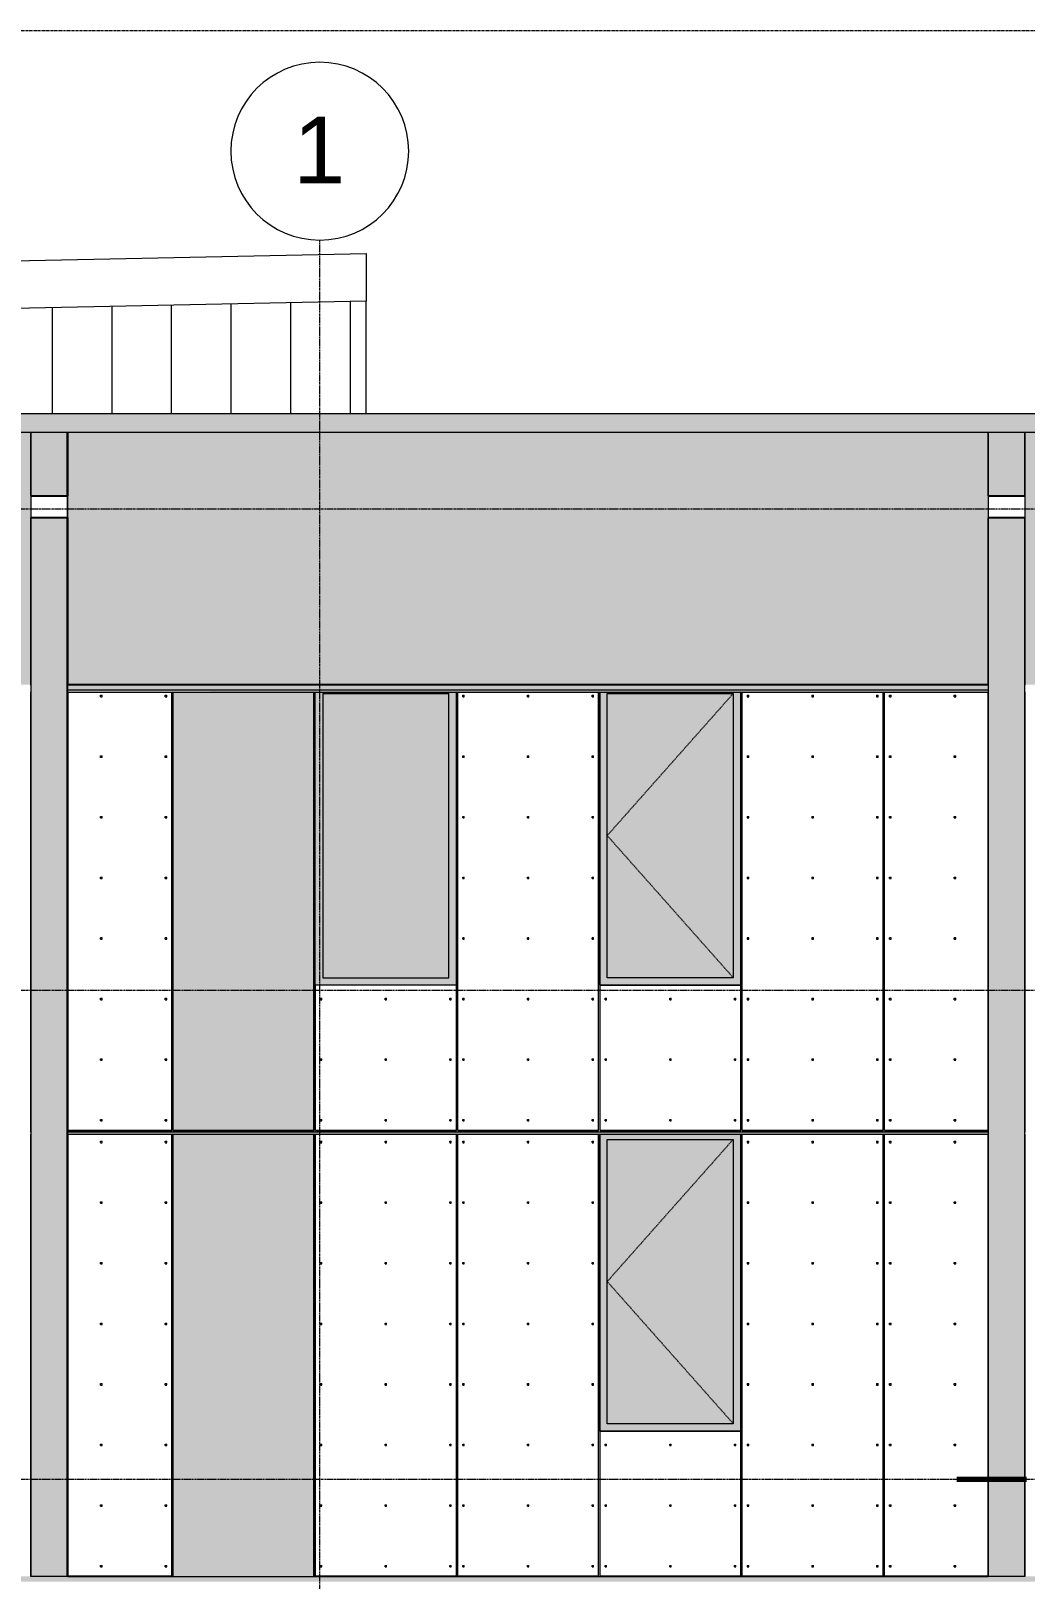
# Model space of a CAD drawing. Header units: inches. Extents: x -4178 to 1394, y -264 to 630.
# Drawn here: x -3559.3 to -3291, y 109.1 to 527 of the extents above; entities that cross this region are included whole.
import ezdxf

# ---------------------------------------------------------------- set-up
doc = ezdxf.new("R2010")
doc.units = ezdxf.units.IN
doc.header["$MEASUREMENT"] = 0
for name, pattern in [('Aligning Line 1_8_', [0.25, 0.125, -0.125]), ('Dash', [0.25, 0.125, -0.125]), ('Grid Line 1_2_', [0.875, 0.5, -0.125, 0.125, -0.125])]:
    doc.linetypes.add(name, pattern=pattern)
for name, color, linetype, lineweight in [('0-1', 7, 'Continuous', 5), ('A-AREA', 32, 'Continuous', 70), ('A-CLNG-1', 13, 'Continuous', 5), ('A-CLNG-2', 13, 'Continuous', 9), ('A-FLOR-LEVL-1', 51, 'Grid Line 1_2_', 9), ('A-GENM', 5, 'Continuous', 9), ('A-GLAZ-1', 151, 'Continuous', 9), ('A-GLAZ-HDLN', 1, 'Dash', 13), ('A-ROOF-1', 132, 'Continuous', 9), ('A-WALL-2', 113, 'Continuous', 9), ('A-WALL-PATT-1', 111, 'Continuous', 9), ('G-ANNO-SYMB', 111, 'Aligning Line 1_8_', 9), ('G-ANNO-SYMB-1', 147, 'Aligning Line 1_8_', 9), ('S-FNDN-2', 32, 'Continuous', 9), ('S-GRID-1', 1, 'Grid Line 1_2_', 9), ('S-GRID-IDEN', 1, 'Continuous', 9)]:
    doc.layers.add(name, color=color, linetype=linetype, lineweight=lineweight)
doc.styles.add('Arial_1', font='arial.ttf', dxfattribs={"height": 18})

# ---------------------------------------------------------------- blocks, each defined once
blk = doc.blocks.new('CTR - 1st Phase - Common Walls_rvt-1-BUILDING ELEVATION - WEST')
at = {"layer": 'A-FLOR-LEVL-1'}
for p, q in [((-4168.71, 398), (-1830.2, 398)), ((-4168.71, 268), (-1830.2, 268)), ((-4168.71, 136), (-1830.2, 136))]:
    blk.add_line(p, q, dxfattribs=at)
at = {"layer": 'G-ANNO-SYMB-1'}
for q in [(-4072, 526.95), (-4071.96, 526.95)]:
    blk.add_line((-1926.91, 526.95), q, dxfattribs=at)
blk = doc.blocks.new('CTR - 1st Phase -Stairs _ Elevators_rvt-1-BUILDING ELEVATION - WEST')
at = {"layer": 'A-FLOR-LEVL-1'}
for p, q in [((-4168.71, 398), (-1830.2, 398)), ((-4168.71, 268), (-1830.2, 268)), ((-4168.71, 136), (-1830.2, 136))]:
    blk.add_line(p, q, dxfattribs=at)
at = {"layer": 'G-ANNO-SYMB-1'}
blk.add_line((-1926.91, 526.95), (-4071.96, 526.95), dxfattribs=at)
blk = doc.blocks.new('Basic Wall _ EXT - FIBER CEMENT - LARGE - ___-2505169-BUILDING ELEVATION - WEST')
at = {"layer": 'A-WALL-2'}
blk.add_hatch(color=256, dxfattribs=at).paths.add_polyline_path([(-3300.91, 229.15), (-3300.91, 229.73), (-3549.34, 229.72), (-3549.34, 229.15), (-3301.39, 229.15)], flags=0)
for p, q in [((-3549.34, 229.15), (-3549.34, 229.73)), ((-3300.91, 229.73), (-3549.34, 229.73)), ((-3549.34, 229.15), (-3300.91, 229.15)), ((-3300.91, 229.73), (-3300.91, 229.15))]:
    blk.add_line(p, q, dxfattribs=at)
blk = doc.blocks.new('Basic Wall _ EXT - FIBER CEMENT - LARGE - ___-2162463-BUILDING ELEVATION - WEST')
at = {"layer": 'A-WALL-2'}
for points in [[(-3300.91, 349.02), (-3300.94, 350.35), (-3549.34, 350.35), (-3549.34, 349.02), (-3301.11, 349.02)], [(-3300.91, 348.68), (-3300.91, 349.02), (-3549.34, 349.02), (-3549.34, 348.68), (-3301.11, 348.68)], [(-3548.91, 348.55), (-3300.91, 348.59), (-3300.91, 348.68), (-3549.34, 348.64), (-3549.34, 348.55)]]:
    blk.add_hatch(color=256, dxfattribs=at).paths.add_polyline_path(points, flags=0)
for p, q in [((-3549.34, 349.02), (-3549.34, 350.35)), ((-3300.91, 350.35), (-3549.34, 350.35)), ((-3549.34, 348.68), (-3549.34, 349.02)), ((-3300.91, 349.02), (-3549.34, 349.02)), ((-3549.34, 348.55), (-3549.34, 348.68)), ((-3549.34, 348.53), (-3549.34, 348.55)), ((-3549.34, 348.51), (-3549.34, 348.53)), ((-3549.34, 348.51), (-3300.91, 348.51)), ((-3300.91, 350.35), (-3300.91, 349.02)), ((-3300.91, 349.02), (-3300.91, 348.68)), ((-3300.91, 348.68), (-3300.91, 348.55)), ((-3300.91, 348.55), (-3300.91, 348.53)), ((-3300.91, 348.53), (-3300.91, 348.51))]:
    blk.add_line(p, q, dxfattribs=at)
blk = doc.blocks.new('Basic Wall _ EXT - FIBER CEMENT - SMALL - ___-2145937-BUILDING ELEVATION - WEST')
at = {"layer": 'A-WALL-2'}
blk.add_hatch(color=256, dxfattribs=at).paths.add_polyline_path([(-2274.65, 418.54), (-2061.36, 418.54), (-2061.36, 423.66), (-3867.29, 423.66), (-3867.29, 418.54), (-2278.84, 418.54)], flags=0)
for p, q in [((-3867.29, 423.66), (-2061.36, 423.66)), ((-2061.36, 418.54), (-3867.29, 418.54))]:
    blk.add_line(p, q, dxfattribs=at)
blk = doc.blocks.new('_THE_ WINDOW _ DOOR - Window - 3rd Floor-V5-BUILDING ELEVATION - WEST')
at = {"layer": 'A-GLAZ-1'}
h = blk.add_hatch(color=256, dxfattribs=at)
h.paths.add_polyline_path([(-3368.14, 269.37), (-3367.71, 269.37), (-3367.71, 348.51), (-3405.74, 348.51), (-3405.74, 269.37), (-3369.71, 269.37)], flags=0)
h.paths.add_polyline_path([(-3403.74, 271.37), (-3403.74, 348.12), (-3369.71, 348.12), (-3369.71, 271.37), (-3401.66, 271.37)], flags=0)
blk.add_hatch(color=256, dxfattribs=at).paths.add_polyline_path([(-3369.71, 271.37), (-3369.71, 348.12), (-3403.74, 348.12), (-3403.74, 271.37), (-3401.66, 271.37)], flags=0)
for p, q in [((-3405.74, 348.53), (-3405.74, 269.37)), ((-3403.74, 348.12), (-3369.71, 348.12)), ((-3403.74, 271.37), (-3403.74, 348.12)), ((-3369.71, 348.12), (-3369.71, 271.37)), ((-3367.71, 269.37), (-3367.71, 348.52)), ((-3405.74, 269.37), (-3367.71, 269.37)), ((-3369.71, 271.37), (-3403.74, 271.37))]:
    blk.add_line(p, q, dxfattribs=at)
at = {"layer": 'A-GLAZ-HDLN'}
for p, q in [((-3403.74, 309.75), (-3369.71, 348.12)), ((-3369.71, 271.37), (-3403.74, 309.75))]:
    blk.add_line(p, q, dxfattribs=at)
blk = doc.blocks.new('_THE_ WINDOW _ DOOR - Window - 2nd Floor-2480478-BUILDING ELEVATION - WEST')
at = {"layer": 'A-GLAZ-1'}
h = blk.add_hatch(color=256, dxfattribs=at)
h.paths.add_polyline_path([(-2445.36, 149), (-2407.34, 149), (-2407.34, 229.15), (-2445.36, 229.15), (-2445.36, 154.48)], flags=0)
h.paths.add_polyline_path([(-2438.05, 151), (-2443.36, 151), (-2443.36, 227.75), (-2409.34, 227.75), (-2409.34, 151), (-2429.67, 151)], flags=0)
blk.add_hatch(color=256, dxfattribs=at).paths.add_polyline_path([(-2412.91, 151), (-2409.34, 151), (-2409.34, 227.75), (-2443.36, 227.75), (-2443.36, 151), (-2421.29, 151)], flags=0)
for p, q in [((-2445.36, 229.15), (-2445.36, 149)), ((-2443.36, 227.75), (-2409.34, 227.75)), ((-2443.36, 151), (-2443.36, 227.75)), ((-2409.34, 227.75), (-2409.34, 151)), ((-2407.34, 149), (-2407.34, 229.15)), ((-2409.34, 151), (-2443.36, 151)), ((-2445.36, 149), (-2407.34, 149))]:
    blk.add_line(p, q, dxfattribs=at)
at = {"layer": 'A-GLAZ-HDLN'}
for p, q in [((-2443.36, 189.37), (-2409.34, 227.75)), ((-2409.34, 151), (-2443.36, 189.37))]:
    blk.add_line(p, q, dxfattribs=at)
blk = doc.blocks.new('Perforated Panel at Magic-Pak - hvac panel - 2nd floor-2505078-BUILDING ELEVATION - WEST')
at = {"layer": 'A-GLAZ-1'}
h = blk.add_hatch(dxfattribs=at)
h.set_pattern_fill('FP_16', color=256, style=0, pattern_type=2)
h.set_pattern_definition([(0, (-2849.124, 169.75), (1, 1), [0.5, -1.5]), (90, (-2848.874, 169.5), (-1, 1), [0.5, -1.5])])
h.paths.add_polyline_path([(-2868.14, 109.75), (-2830.11, 109.75), (-2830.11, 229.15), (-2868.14, 229.15), (-2868.14, 114.36)], flags=0)
for p, q in [((-2868.14, 229.15), (-2868.14, 109.75)), ((-2830.11, 109.75), (-2830.11, 229.15)), ((-2868.14, 109.75), (-2830.11, 109.75))]:
    blk.add_line(p, q, dxfattribs=at)
blk = doc.blocks.new('_THE_ WINDOW _ DOOR - Window - 3rd Floor - Fixed-V6-BUILDING ELEVATION - WEST')
at = {"layer": 'A-GLAZ-1'}
h = blk.add_hatch(color=256, dxfattribs=at)
h.paths.add_polyline_path([(-3482.54, 269.37), (-3444.51, 269.37), (-3444.51, 348.51), (-3482.54, 348.51), (-3482.54, 343.6)], flags=0)
h.paths.add_polyline_path([(-3480.54, 271.37), (-3480.54, 348.12), (-3446.51, 348.12), (-3446.51, 271.37), (-3468.69, 271.37)], flags=0)
blk.add_hatch(color=256, dxfattribs=at).paths.add_polyline_path([(-3480.54, 271.37), (-3446.51, 271.37), (-3446.51, 348.12), (-3480.54, 348.12), (-3480.54, 305.4)], flags=0)
for p, q in [((-3482.54, 269.37), (-3482.54, 348.52)), ((-3480.54, 348.12), (-3446.51, 348.12)), ((-3480.54, 348.12), (-3480.54, 271.37)), ((-3446.51, 271.37), (-3446.51, 348.12)), ((-3444.51, 348.53), (-3444.51, 269.37)), ((-3444.51, 269.37), (-3482.54, 269.37)), ((-3480.54, 271.37), (-3446.51, 271.37))]:
    blk.add_line(p, q, dxfattribs=at)
blk = doc.blocks.new('Family1 - SCUPPER-2162046-BUILDING ELEVATION - WEST')
at = {"layer": 'A-GENM'}
for points in [[(-3300.79, 401.5), (-3300.79, 418.54), (-3300.91, 418.54), (-3300.91, 401.5)], [(-3291.04, 401.5), (-3291.04, 418.54), (-3300.79, 418.54), (-3300.79, 401.5)], [(-3290.91, 401.5), (-3290.91, 418.54), (-3291.04, 418.54), (-3291.04, 401.5)], [(-3300.91, 109.75), (-3300.79, 109.75), (-3300.79, 395.5), (-3300.91, 395.5), (-3300.91, 109.87)], [(-3291.04, 109.87), (-3291.04, 395.5), (-3300.79, 395.5), (-3300.79, 109.87)], [(-3291.04, 109.75), (-3290.91, 109.75), (-3290.91, 395.5), (-3291.04, 395.5), (-3291.04, 109.87)]]:
    blk.add_hatch(color=256, dxfattribs=at).paths.add_polyline_path(points, flags=0)
h = blk.add_hatch(color=256, dxfattribs=at)
h.paths.add_polyline_path([(-3300.91, 395.5), (-3290.91, 395.5), (-3290.91, 401.5), (-3300.91, 401.5), (-3300.91, 395.62)], flags=0)
h.paths.add_polyline_path([(-3300.79, 395.62), (-3300.79, 401.37), (-3291.04, 401.37), (-3291.04, 395.62)], flags=0)
for p, q in [((-3300.91, 401.5), (-3300.91, 418.54)), ((-3300.79, 401.5), (-3300.79, 418.54)), ((-3291.04, 401.5), (-3291.04, 418.54)), ((-3290.91, 401.5), (-3290.91, 418.54)), ((-3290.91, 401.5), (-3300.91, 401.5)), ((-3300.91, 401.5), (-3300.91, 395.5)), ((-3300.79, 395.62), (-3300.79, 401.37)), ((-3300.79, 401.37), (-3291.04, 401.37)), ((-3291.04, 401.37), (-3291.04, 395.62)), ((-3290.91, 395.5), (-3290.91, 401.5)), ((-3300.91, 350.35), (-3300.91, 395.5)), ((-3300.91, 395.5), (-3290.91, 395.5)), ((-3291.04, 395.62), (-3300.79, 395.62)), ((-3300.79, 109.75), (-3300.79, 395.5)), ((-3291.04, 109.75), (-3291.04, 395.5)), ((-3290.91, 350.35), (-3290.91, 395.5)), ((-3300.91, 229.73), (-3300.91, 348.52)), ((-3290.91, 229.73), (-3290.91, 348.52)), ((-3300.91, 109.75), (-3300.91, 229.15)), ((-3290.91, 109.75), (-3290.91, 229.15)), ((-3300.79, 109.75), (-3300.91, 109.75)), ((-3290.91, 109.75), (-3291.04, 109.75))]:
    blk.add_line(p, q, dxfattribs=at)
blk = doc.blocks.new('Perforated Panel at Magic-Pak - hvac panel - 3rd floor-V19-BUILDING ELEVATION - WEST')
at = {"layer": 'A-GLAZ-1'}
h = blk.add_hatch(dxfattribs=at)
h.set_pattern_fill('FP_24', color=256, style=0, pattern_type=2)
h.set_pattern_definition([(0, (-3501.924, 290.125), (1, 1), [0.5, -1.5]), (90, (-3501.674, 289.875), (-1, 1), [0.5, -1.5])])
h.paths.add_polyline_path([(-3482.91, 230.12), (-3482.91, 348.51), (-3520.94, 348.51), (-3520.94, 230.12)], flags=0)
for p, q in [((-3520.94, 348.52), (-3520.94, 230.12)), ((-3482.91, 230.12), (-3482.91, 348.52)), ((-3520.94, 230.12), (-3482.91, 230.12))]:
    blk.add_line(p, q, dxfattribs=at)
blk = doc.blocks.new('Grid - Grid Head - Circle-50561-BUILDING ELEVATION - WEST')
at = {"layer": 'S-GRID-IDEN'}
for start, end in [(0, 180), (180, 360)]:
    blk.add_arc((-3481.32, 494.5), 24, start, end, dxfattribs=at)

msp = doc.modelspace()

# ---------------------------------------------------------------- hatches: boundary and pattern name
at = {"layer": 'A-CLNG-1'}
msp.add_hatch(color=256, dxfattribs=at).paths.add_polyline_path([(-2649.4631, 108.375), (-2637.6737, 108.375), (-2637.6737, 109.75), (-2638.2362, 109.75), (-2638.2362, 109.875), (-2647.9862, 109.875), (-2647.9862, 109.75), (-2935.0612, 109.75), (-2935.0612, 109.875), (-2944.8112, 109.875), (-2944.8112, 109.75), (-3291.0362, 109.75), (-3291.0362, 109.875), (-3300.7862, 109.875), (-3300.7862, 109.75), (-3549.4612, 109.75), (-3549.4612, 109.875), (-3559.2112, 109.875), (-3559.2112, 109.75), (-3860.4737, 109.75), (-3860.4737, 108.375), (-2656.3237, 108.375)], flags=0)
at = {"layer": 'A-WALL-PATT-1'}
h = msp.add_hatch(dxfattribs=at)
h.set_pattern_fill('FP_27', color=256, style=0, pattern_type=2)
h.set_pattern_definition([(90, (-3473.074, 398), (-16.082, 1e-15), [])])
h.paths.add_polyline_path([(-3531.5388, 423.6634), (-3468.8237, 423.6634), (-3468.8237, 454), (-3587.3237, 451.5312), (-3587.3237, 423.6634), (-3535.7285, 423.6634)], flags=0)
h = msp.add_hatch(dxfattribs=at)
h.set_pattern_fill('FP_2', color=256, style=0, pattern_type=2)
h.set_pattern_definition([(0, (-3826.77, 140.604), (-38.4, 76.8), [0.392, -38.007]), (0, (-3826.77, 140.996), (-38.4, 76.8), [0.392, -38.007]), (0, (-3826.77, 150.204), (-38.4, 76.8), [0.392, -38.007]), (0, (-3826.77, 150.596), (-38.4, 76.8), [0.392, -38.007]), (0, (-3826.77, 159.804), (-38.4, 76.8), [0.392, -38.007]), (0, (-3826.77, 160.196), (-38.4, 76.8), [0.392, -38.007]), (0, (-3826.77, 169.404), (-38.4, 76.8), [0.392, -38.007]), (0, (-3826.77, 169.796), (-38.4, 76.8), [0.392, -38.007]), (0, (-3826.77, 179.004), (-38.4, 76.8), [0.392, -38.007]), (0, (-3826.77, 179.396), (-38.4, 76.8), [0.392, -38.007]), (0, (-3826.77, 188.604), (-38.4, 76.8), [0.392, -38.007]), (0, (-3826.77, 188.996), (-38.4, 76.8), [0.392, -38.007]), (0, (-3826.77, 198.204), (-38.4, 76.8), [0.392, -38.007]), (0, (-3826.77, 198.596), (-38.4, 76.8), [0.392, -38.007]), (0, (-3826.77, 207.804), (-38.4, 76.8), [0.392, -38.007]), (0, (-3826.77, 208.196), (-38.4, 76.8), [0.392, -38.007]), (0, (-3791.87, 140.604), (-38.4, 76.8), [0.392, -38.007]), (0, (-3791.87, 140.996), (-38.4, 76.8), [0.392, -38.007]), (0, (-3791.87, 150.204), (-38.4, 76.8), [0.392, -38.007]), (0, (-3791.87, 150.596), (-38.4, 76.8), [0.392, -38.007]), (0, (-3791.87, 159.804), (-38.4, 76.8), [0.392, -38.007]), (0, (-3791.87, 160.196), (-38.4, 76.8), [0.392, -38.007]), (0, (-3791.87, 169.404), (-38.4, 76.8), [0.392, -38.007]), (0, (-3791.87, 169.796), (-38.4, 76.8), [0.392, -38.007]), (0, (-3791.87, 179.004), (-38.4, 76.8), [0.392, -38.007]), (0, (-3791.87, 179.396), (-38.4, 76.8), [0.392, -38.007]), (0, (-3791.87, 188.604), (-38.4, 76.8), [0.392, -38.007]), (0, (-3791.87, 188.996), (-38.4, 76.8), [0.392, -38.007]), (0, (-3791.87, 198.204), (-38.4, 76.8), [0.392, -38.007]), (0, (-3791.87, 198.596), (-38.4, 76.8), [0.392, -38.007]), (0, (-3791.87, 207.804), (-38.4, 76.8), [0.392, -38.007]), (0, (-3791.87, 208.196), (-38.4, 76.8), [0.392, -38.007]), (90, (-3828.51, 136), (-38.4, 2e-15), [76.8, 0, 0, 0]), (90, (-3828.136, 136), (-38.4, 2e-15), [76.8, 0, 0, 0]), (90, (-3826.77, 140.604), (-38.4, 2e-15), [0.392, -76.407]), (90, (-3826.77, 150.204), (-38.4, 2e-15), [0.392, -76.407]), (90, (-3826.77, 159.804), (-38.4, 2e-15), [0.392, -76.407]), (90, (-3826.77, 169.404), (-38.4, 2e-15), [0.392, -76.407]), (90, (-3826.77, 179.004), (-38.4, 2e-15), [0.392, -76.407]), (90, (-3826.77, 188.604), (-38.4, 2e-15), [0.392, -76.407]), (90, (-3826.77, 198.204), (-38.4, 2e-15), [0.392, -76.407]), (90, (-3826.77, 207.804), (-38.4, 2e-15), [0.392, -76.407]), (90, (-3826.377, 140.604), (-38.4, 2e-15), [0.392, -76.407]), (90, (-3826.377, 150.204), (-38.4, 2e-15), [0.392, -76.407]), (90, (-3826.377, 159.804), (-38.4, 2e-15), [0.392, -76.407]), (90, (-3826.377, 169.404), (-38.4, 2e-15), [0.392, -76.407]), (90, (-3826.377, 179.004), (-38.4, 2e-15), [0.392, -76.407]), (90, (-3826.377, 188.604), (-38.4, 2e-15), [0.392, -76.407]), (90, (-3826.377, 198.204), (-38.4, 2e-15), [0.392, -76.407]), (90, (-3826.377, 207.804), (-38.4, 2e-15), [0.392, -76.407]), (90, (-3791.87, 140.604), (-38.4, 2e-15), [0.392, -76.407]), (90, (-3791.87, 150.204), (-38.4, 2e-15), [0.392, -76.407]), (90, (-3791.87, 159.804), (-38.4, 2e-15), [0.392, -76.407]), (90, (-3791.87, 169.404), (-38.4, 2e-15), [0.392, -76.407]), (90, (-3791.87, 179.004), (-38.4, 2e-15), [0.392, -76.407]), (90, (-3791.87, 188.604), (-38.4, 2e-15), [0.392, -76.407]), (90, (-3791.87, 198.204), (-38.4, 2e-15), [0.392, -76.407]), (90, (-3791.87, 207.804), (-38.4, 2e-15), [0.392, -76.407]), (90, (-3791.477, 140.604), (-38.4, 2e-15), [0.392, -76.407]), (90, (-3791.477, 150.204), (-38.4, 2e-15), [0.392, -76.407]), (90, (-3791.477, 159.804), (-38.4, 2e-15), [0.392, -76.407]), (90, (-3791.477, 169.404), (-38.4, 2e-15), [0.392, -76.407]), (90, (-3791.477, 179.004), (-38.4, 2e-15), [0.392, -76.407]), (90, (-3791.477, 188.604), (-38.4, 2e-15), [0.392, -76.407]), (90, (-3791.477, 198.204), (-38.4, 2e-15), [0.392, -76.407]), (90, (-3791.477, 207.804), (-38.4, 2e-15), [0.392, -76.407]), (180, (-3790.11, 136), (-38.4, 76.8), [38.025, -0.375]), (180, (-3790.11, 145.6), (-38.4, 76.8), [38.025, -0.375]), (180, (-3790.11, 155.2), (-38.4, 76.8), [38.025, -0.375]), (180, (-3790.11, 164.8), (-38.4, 76.8), [38.025, -0.375]), (180, (-3790.11, 174.4), (-38.4, 76.8), [38.025, -0.375]), (180, (-3790.11, 184), (-38.4, 76.8), [38.025, -0.375]), (180, (-3790.11, 193.6), (-38.4, 76.8), [38.025, -0.375]), (180, (-3790.11, 203.2), (-38.4, 76.8), [38.025, -0.375])])
h.paths.add_polyline_path([(-3851.8487, 350.5), (-3559.3362, 350.5), (-3559.3362, 418.5388), (-3851.8487, 418.5388), (-3851.8487, 355.0661)], flags=0)
h.paths.add_polyline_path([(-2932.4225, 350.5), (-2648.1112, 350.5), (-2648.1112, 418.5388), (-2934.9362, 418.5388), (-2934.9362, 350.5)], flags=0)
h.paths.add_polyline_path([(-2944.9362, 350.5), (-2944.9362, 418.5388), (-3290.9112, 418.5388), (-3290.9112, 350.5), (-2949.181, 350.5)], flags=0)
h.paths.add_polyline_path([(-2067.9237, 350.5), (-2067.9237, 418.5388), (-2369.3112, 418.5388), (-2369.3112, 350.5), (-2069.3597, 350.5)], flags=0)
h.paths.add_polyline_path([(-2638.1112, 350.5), (-2379.3112, 350.5), (-2379.3112, 418.5388), (-2638.1112, 418.5388), (-2638.1112, 366.5281)], flags=0)
h.paths.add_polyline_path([(-3300.9112, 350.5), (-3300.9112, 418.5388), (-3549.3362, 418.5388), (-3549.3362, 350.5), (-3301.1095, 350.5)], flags=0)
h = msp.add_hatch(dxfattribs=at)
h.set_pattern_fill('FP_11', color=256, style=0, pattern_type=2)
h.set_pattern_definition([(0, (-3865.17, 112.3), (-38.4, 120.375), [0.392, -38.007]), (0, (-3865.17, 112.7), (-38.4, 120.375), [0.392, -38.007]), (0, (-3865.17, 128.66), (-38.4, 120.375), [0.392, -38.007]), (0, (-3865.17, 129.05), (-38.4, 120.375), [0.392, -38.007]), (0, (-3865.17, 145.02), (-38.4, 120.375), [0.392, -38.007]), (0, (-3865.17, 145.41), (-38.4, 120.375), [0.392, -38.007]), (0, (-3865.17, 161.38), (-38.4, 120.375), [0.392, -38.007]), (0, (-3865.17, 161.77), (-38.4, 120.375), [0.392, -38.007]), (0, (-3865.17, 177.73), (-38.4, 120.375), [0.392, -38.007]), (0, (-3865.17, 178.12), (-38.4, 120.375), [0.392, -38.007]), (0, (-3865.17, 194.09), (-38.4, 120.375), [0.392, -38.007]), (0, (-3865.17, 194.48), (-38.4, 120.375), [0.392, -38.007]), (0, (-3865.17, 210.45), (-38.4, 120.375), [0.392, -38.007]), (0, (-3865.17, 210.84), (-38.4, 120.375), [0.392, -38.007]), (0, (-3865.17, 226.8), (-38.4, 120.375), [0.392, -38.007]), (0, (-3865.17, 227.2), (-38.4, 120.375), [0.392, -38.007]), (0, (-3847.72, 112.3), (-38.4, 120.375), [0.392, -38.007]), (0, (-3847.72, 112.7), (-38.4, 120.375), [0.392, -38.007]), (0, (-3847.72, 128.66), (-38.4, 120.375), [0.392, -38.007]), (0, (-3847.72, 129.05), (-38.4, 120.375), [0.392, -38.007]), (0, (-3847.72, 145.02), (-38.4, 120.375), [0.392, -38.007]), (0, (-3847.72, 145.41), (-38.4, 120.375), [0.392, -38.007]), (0, (-3847.72, 161.38), (-38.4, 120.375), [0.392, -38.007]), (0, (-3847.72, 161.77), (-38.4, 120.375), [0.392, -38.007]), (0, (-3847.72, 177.73), (-38.4, 120.375), [0.392, -38.007]), (0, (-3847.72, 178.12), (-38.4, 120.375), [0.392, -38.007]), (0, (-3847.72, 194.09), (-38.4, 120.375), [0.392, -38.007]), (0, (-3847.72, 194.48), (-38.4, 120.375), [0.392, -38.007]), (0, (-3847.72, 210.45), (-38.4, 120.375), [0.392, -38.007]), (0, (-3847.72, 210.84), (-38.4, 120.375), [0.392, -38.007]), (0, (-3847.72, 226.8), (-38.4, 120.375), [0.392, -38.007]), (0, (-3847.72, 227.2), (-38.4, 120.375), [0.392, -38.007]), (0, (-3830.27, 112.3), (-38.4, 120.375), [0.392, -38.007]), (0, (-3830.27, 112.7), (-38.4, 120.375), [0.392, -38.007]), (0, (-3830.27, 128.66), (-38.4, 120.375), [0.392, -38.007]), (0, (-3830.27, 129.05), (-38.4, 120.375), [0.392, -38.007]), (0, (-3830.27, 145.02), (-38.4, 120.375), [0.392, -38.007]), (0, (-3830.27, 145.41), (-38.4, 120.375), [0.392, -38.007]), (0, (-3830.27, 161.38), (-38.4, 120.375), [0.392, -38.007]), (0, (-3830.27, 161.77), (-38.4, 120.375), [0.392, -38.007]), (0, (-3830.27, 177.73), (-38.4, 120.375), [0.392, -38.007]), (0, (-3830.27, 178.12), (-38.4, 120.375), [0.392, -38.007]), (0, (-3830.27, 194.09), (-38.4, 120.375), [0.392, -38.007]), (0, (-3830.27, 194.48), (-38.4, 120.375), [0.392, -38.007]), (0, (-3830.27, 210.45), (-38.4, 120.375), [0.392, -38.007]), (0, (-3830.27, 210.84), (-38.4, 120.375), [0.392, -38.007]), (0, (-3830.27, 226.8), (-38.4, 120.375), [0.392, -38.007]), (0, (-3830.27, 227.2), (-38.4, 120.375), [0.392, -38.007]), (90, (-3866.91, 109.75), (-38.4, 2e-15), [120, -0.375]), (90, (-3866.536, 109.75), (-38.4, 2e-15), [120, -0.375]), (90, (-3865.17, 112.304), (-38.4, 2e-15), [0.392, -119.982]), (90, (-3865.17, 128.66), (-38.4, 2e-15), [0.392, -119.982]), (90, (-3865.17, 145.018), (-38.4, 2e-15), [0.392, -119.982]), (90, (-3865.17, 161.375), (-38.4, 2e-15), [0.392, -119.982]), (90, (-3865.17, 177.732), (-38.4, 2e-15), [0.392, -119.982]), (90, (-3865.17, 194.09), (-38.4, 2e-15), [0.392, -119.982]), (90, (-3865.17, 210.447), (-38.4, 2e-15), [0.392, -119.982]), (90, (-3865.17, 226.804), (-38.4, 2e-15), [0.392, -119.982]), (90, (-3864.777, 112.304), (-38.4, 2e-15), [0.392, -119.982]), (90, (-3864.777, 128.66), (-38.4, 2e-15), [0.392, -119.982]), (90, (-3864.777, 145.018), (-38.4, 2e-15), [0.392, -119.982]), (90, (-3864.777, 161.375), (-38.4, 2e-15), [0.392, -119.982]), (90, (-3864.777, 177.732), (-38.4, 2e-15), [0.392, -119.982]), (90, (-3864.777, 194.09), (-38.4, 2e-15), [0.392, -119.982]), (90, (-3864.777, 210.447), (-38.4, 2e-15), [0.392, -119.982]), (90, (-3864.777, 226.804), (-38.4, 2e-15), [0.392, -119.982]), (90, (-3847.72, 112.304), (-38.4, 2e-15), [0.392, -119.982]), (90, (-3847.72, 128.66), (-38.4, 2e-15), [0.392, -119.982]), (90, (-3847.72, 145.018), (-38.4, 2e-15), [0.392, -119.982]), (90, (-3847.72, 161.375), (-38.4, 2e-15), [0.392, -119.982]), (90, (-3847.72, 177.732), (-38.4, 2e-15), [0.392, -119.982]), (90, (-3847.72, 194.09), (-38.4, 2e-15), [0.392, -119.982]), (90, (-3847.72, 210.447), (-38.4, 2e-15), [0.392, -119.982]), (90, (-3847.72, 226.804), (-38.4, 2e-15), [0.392, -119.982]), (90, (-3847.327, 112.304), (-38.4, 2e-15), [0.392, -119.982]), (90, (-3847.327, 128.66), (-38.4, 2e-15), [0.392, -119.982]), (90, (-3847.327, 145.018), (-38.4, 2e-15), [0.392, -119.982]), (90, (-3847.327, 161.375), (-38.4, 2e-15), [0.392, -119.982]), (90, (-3847.327, 177.732), (-38.4, 2e-15), [0.392, -119.982]), (90, (-3847.327, 194.09), (-38.4, 2e-15), [0.392, -119.982]), (90, (-3847.327, 210.447), (-38.4, 2e-15), [0.392, -119.982]), (90, (-3847.327, 226.804), (-38.4, 2e-15), [0.392, -119.982]), (90, (-3830.27, 112.304), (-38.4, 2e-15), [0.392, -119.982]), (90, (-3830.27, 128.66), (-38.4, 2e-15), [0.392, -119.982]), (90, (-3830.27, 145.018), (-38.4, 2e-15), [0.392, -119.982]), (90, (-3830.27, 161.375), (-38.4, 2e-15), [0.392, -119.982]), (90, (-3830.27, 177.732), (-38.4, 2e-15), [0.392, -119.982]), (90, (-3830.27, 194.09), (-38.4, 2e-15), [0.392, -119.982]), (90, (-3830.27, 210.447), (-38.4, 2e-15), [0.392, -119.982]), (90, (-3830.27, 226.804), (-38.4, 2e-15), [0.392, -119.982]), (90, (-3829.877, 112.304), (-38.4, 2e-15), [0.392, -119.982]), (90, (-3829.877, 128.66), (-38.4, 2e-15), [0.392, -119.982]), (90, (-3829.877, 145.018), (-38.4, 2e-15), [0.392, -119.982]), (90, (-3829.877, 161.375), (-38.4, 2e-15), [0.392, -119.982]), (90, (-3829.877, 177.732), (-38.4, 2e-15), [0.392, -119.982]), (90, (-3829.877, 194.09), (-38.4, 2e-15), [0.392, -119.982]), (90, (-3829.877, 210.447), (-38.4, 2e-15), [0.392, -119.982]), (90, (-3829.877, 226.804), (-38.4, 2e-15), [0.392, -119.982]), (180, (-3828.51, 109.38), (-38.4, 120.375), [38.025, -0.375]), (180, (-3828.51, 109.75), (-38.4, 120.375), [38.025, -0.375])])
h.paths.add_polyline_path([(-3549.3362, 109.75), (-3520.9355, 109.75), (-3520.9355, 229.1487), (-3549.3362, 229.1487), (-3549.3362, 114.3641)], flags=0)
h.paths.add_polyline_path([(-3300.9112, 109.75), (-3300.9112, 229.1487), (-3367.7112, 229.1487), (-3367.7112, 149), (-3405.7362, 149), (-3405.7362, 229.1487), (-3482.912, 229.1487), (-3482.912, 109.75), (-3301.1095, 109.75)], flags=0)
h.paths.add_polyline_path([(-3549.3362, 229.7542), (-3300.9112, 229.7542), (-3300.9112, 348.5081), (-3367.7112, 348.5081), (-3367.7112, 269.375), (-3405.7362, 269.375), (-3405.7362, 348.5081), (-3444.5112, 348.5081), (-3444.5112, 269.375), (-3482.5362, 269.375), (-3482.5362, 348.5081), (-3482.912, 348.5081), (-3482.912, 230.125), (-3520.9355, 230.125), (-3520.9355, 348.5081), (-3549.3362, 348.5081), (-3549.3362, 251.9081)], flags=0)
h.paths.add_polyline_path([(-3435.1775, 350.3792), (-3300.9112, 350.3792), (-3300.9112, 350.5), (-3549.3362, 350.5), (-3549.3362, 350.3792), (-3444.5112, 350.3792)], flags=0)

# ---------------------------------------------------------------- linework, layer by layer
at = {"layer": 'A-AREA'}
msp.add_line((-3309.3737, 136), (-3290.5362, 136), dxfattribs=at)
at = {"layer": 'A-CLNG-2'}
for p, q in [((-3559.2112, 109.875), (-3549.4612, 109.875)), ((-3300.7862, 109.875), (-3291.0362, 109.875))]:
    msp.add_line(p, q, dxfattribs=at)
at = {"layer": 'A-ROOF-1'}
for p, q in [((-3595.3237, 464.2424), (-3468.8237, 466.8778)), ((-3468.8237, 466.8778), (-3468.8237, 454)), ((-3468.8237, 454), (-3595.3237, 451.3646))]:
    msp.add_line(p, q, dxfattribs=at)
at = {"layer": 'A-WALL-2'}
for p, q in [((-3549.3362, 418.5388), (-3549.3362, 401.4999)), ((-3300.9112, 401.4999), (-3300.9112, 418.5388)), ((-3549.3362, 395.4999), (-3549.3362, 350.3792)), ((-3300.9112, 350.3792), (-3300.9112, 395.4999)), ((-3300.9112, 350.5), (-3549.3362, 350.5)), ((-3549.3362, 348.5165), (-3549.3362, 229.7542)), ((-3520.9355, 230.125), (-3520.9355, 348.518)), ((-3482.912, 348.52), (-3482.912, 230.125)), ((-3482.5362, 269.375), (-3482.5362, 348.5201)), ((-3444.5112, 348.5297), (-3444.5112, 269.375)), ((-3405.7362, 269.375), (-3405.7362, 348.5297)), ((-3367.7112, 348.5165), (-3367.7112, 269.375)), ((-3300.9112, 229.7542), (-3300.9112, 348.5165)), ((-3444.5112, 269.375), (-3482.5362, 269.375)), ((-3367.7112, 269.375), (-3405.7362, 269.375)), ((-3482.912, 230.125), (-3520.9355, 230.125)), ((-3549.3362, 229.1487), (-3549.3362, 109.75)), ((-3520.9355, 109.75), (-3520.9355, 229.1487)), ((-3482.912, 229.1487), (-3482.912, 109.75)), ((-3405.7362, 149), (-3405.7362, 229.1487)), ((-3367.7112, 229.1487), (-3367.7112, 149)), ((-3300.9112, 109.75), (-3300.9112, 229.1487)), ((-3367.7112, 149), (-3405.7362, 149)), ((-3549.3362, 109.75), (-3520.9355, 109.75)), ((-3482.912, 109.75), (-3300.9112, 109.75))]:
    msp.add_line(p, q, dxfattribs=at)
at = {"layer": 'G-ANNO-SYMB'}
msp.add_line((-1926.9125, 526.9531), (-4072.0005, 526.9531), dxfattribs=at)
at = {"layer": 'S-FNDN-2'}
msp.add_line((-3468.8237, 423.6634), (-3468.8237, 454), dxfattribs=at)
at = {"layer": 'S-GRID-1'}
msp.add_line((-3481.3237, -159.8356), (-3481.3237, 470.5), dxfattribs=at)

# ---------------------------------------------------------------- block references
at = {"layer": '0-1'}
for name in ['CTR - 1st Phase - Common Walls_rvt-1-BUILDING ELEVATION - WEST', 'CTR - 1st Phase -Stairs _ Elevators_rvt-1-BUILDING ELEVATION - WEST']:
    msp.add_blockref(name, (0, 0), dxfattribs=at)
at = {"layer": 'A-GENM'}
for p in [(-258.425, 0), (0, 0)]:
    msp.add_blockref('Family1 - SCUPPER-2162046-BUILDING ELEVATION - WEST', p, dxfattribs=at)
at = {"layer": 'A-GLAZ-1'}
for name, p in [('Perforated Panel at Magic-Pak - hvac panel - 3rd floor-V19-BUILDING ELEVATION - WEST', (0, 0)), ('_THE_ WINDOW _ DOOR - Window - 3rd Floor - Fixed-V6-BUILDING ELEVATION - WEST', (0, 0)), ('_THE_ WINDOW _ DOOR - Window - 3rd Floor-V5-BUILDING ELEVATION - WEST', (0, 0)), ('Perforated Panel at Magic-Pak - hvac panel - 2nd floor-2505078-BUILDING ELEVATION - WEST', (-652.8, 0)), ('_THE_ WINDOW _ DOOR - Window - 2nd Floor-2480478-BUILDING ELEVATION - WEST', (-960.375, 0))]:
    msp.add_blockref(name, p, dxfattribs=at)
at = {"layer": 'A-WALL-2'}
for name in ['Basic Wall _ EXT - FIBER CEMENT - SMALL - ___-2145937-BUILDING ELEVATION - WEST', 'Basic Wall _ EXT - FIBER CEMENT - LARGE - ___-2162463-BUILDING ELEVATION - WEST', 'Basic Wall _ EXT - FIBER CEMENT - LARGE - ___-2505169-BUILDING ELEVATION - WEST']:
    msp.add_blockref(name, (0, 0), dxfattribs=at)
at = {"layer": 'S-GRID-IDEN'}
msp.add_blockref('Grid - Grid Head - Circle-50561-BUILDING ELEVATION - WEST', (0, 0), dxfattribs=at)

# ---------------------------------------------------------------- texts
at = {"layer": 'S-GRID-IDEN', "insert": (-3488.4528, 503.7879), "char_height": 18, "width": 16.968, "attachment_point": 1, "style": 'Arial_1'}
msp.add_mtext('1', dxfattribs=at)

doc.saveas('drawing.dxf')
